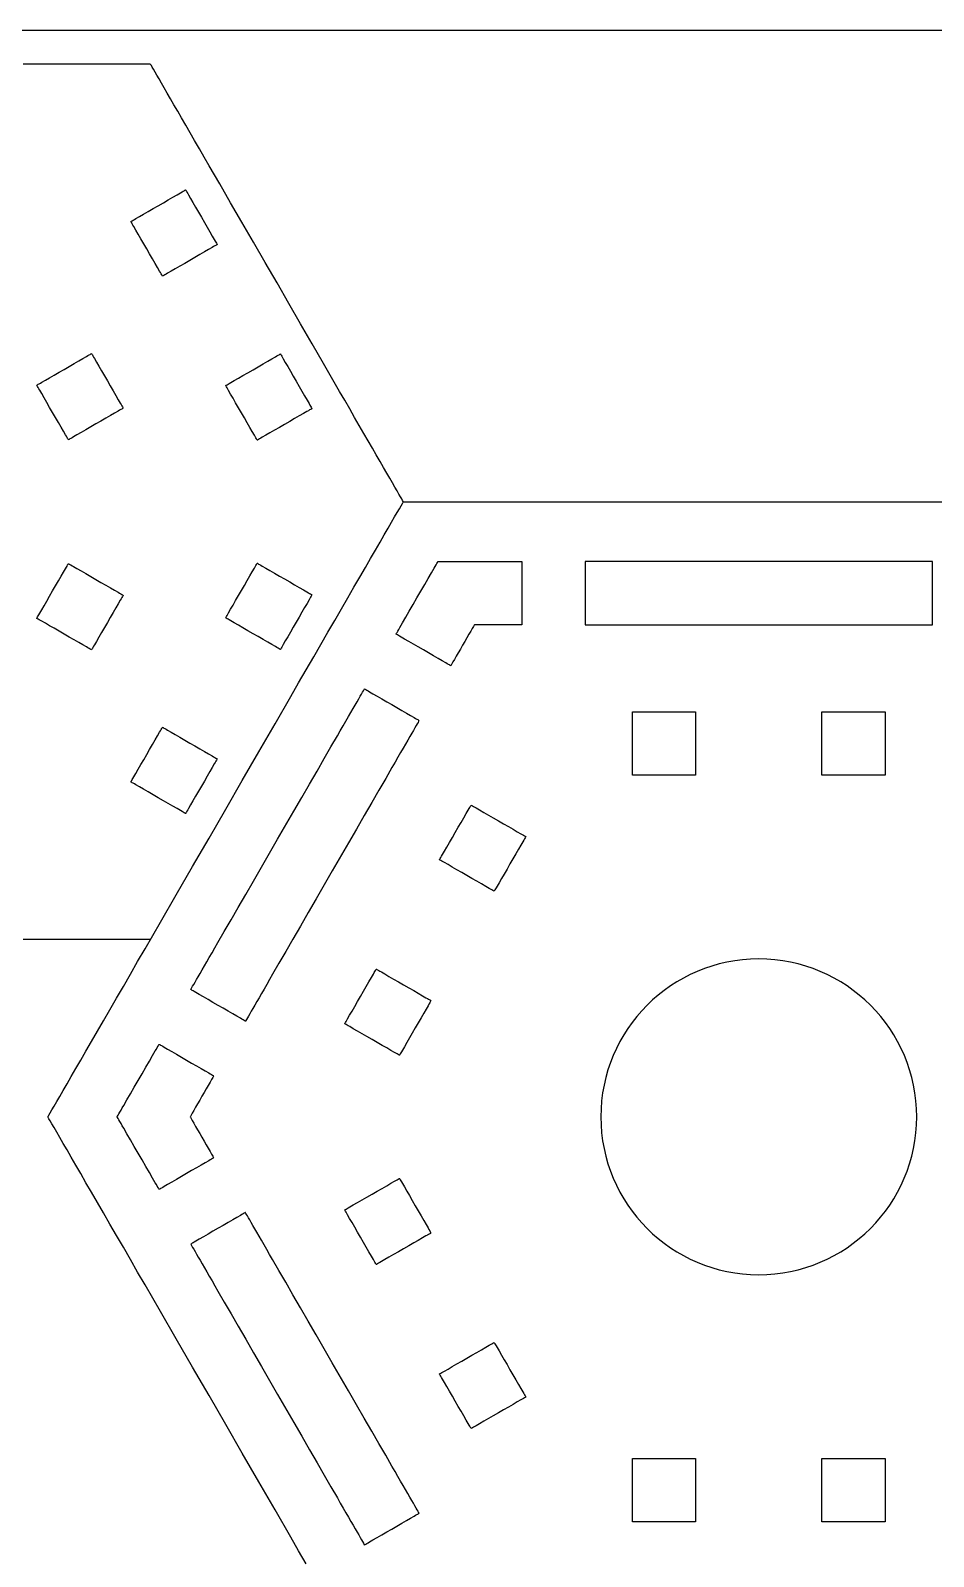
# Model space of a CAD drawing. Header units: millimetres. Extents: x 132 to 771, y 404 to 944.
# Drawn here: x 512.2 to 569.4, y 740.9 to 837.5 of the extents above; entities that cross this region are included whole.
import ezdxf

# ---------------------------------------------------------------- set-up
doc = ezdxf.new("R2010")
doc.units = ezdxf.units.MM
doc.header["$MEASUREMENT"] = 0
doc.layers.get('0').update_dxf_attribs({"linetype": 'CONTINUOUS', "true_color": 0xffffff})

msp = doc.modelspace()

# ---------------------------------------------------------------- linework, layer by layer
at = {"color": 6, "linetype": 'Continuous'}
msp.add_lwpolyline([(469.246, 687.545), (769.246, 687.545), (769.246, 837.545), (469.246, 837.545)], close=True, dxfattribs=at)
at = {"color": 7, "linetype": 'Continuous', "true_color": 0xffffff}
for points in [[(529.687, 740.399), (529.205, 741.231), (528.715, 742.081), (527.712, 743.819), (526.682, 745.601), (525.637, 747.411), (524.585, 749.236), (523.532, 751.059), (522.487, 752.869), (521.457, 754.651), (520.455, 756.389), (519.965, 757.239), (519.482, 758.071), (519.012, 758.886), (518.552, 759.681), (518.107, 760.454), (517.672, 761.204), (517.255, 761.931), (516.85, 762.629), (516.462, 763.299), (516.095, 763.939), (515.742, 764.546), (515.412, 765.121), (515.1, 765.659), (514.81, 766.161), (514.545, 766.621), (514.302, 767.041), (514.082, 767.419), (513.89, 767.754), (513.725, 768.039), (513.587, 768.279), (513.477, 768.466), (513.4, 768.604), (513.352, 768.686), (513.335, 768.714), (513.352, 768.749), (513.4, 768.834), (513.477, 768.971), (513.587, 769.159), (513.725, 769.399), (513.89, 769.684), (514.082, 770.019), (514.302, 770.396), (514.545, 770.816), (514.812, 771.279), (515.1, 771.779), (515.412, 772.319), (515.742, 772.891), (516.095, 773.499), (516.462, 774.139), (516.85, 774.811), (517.255, 775.509), (517.672, 776.234), (518.107, 776.986), (518.552, 777.759), (519.012, 778.554), (519.482, 779.369), (519.965, 780.201), (520.455, 781.051), (521.457, 782.789), (522.487, 784.571), (523.532, 786.381), (524.585, 788.206), (525.637, 790.029), (526.682, 791.839), (527.712, 793.621), (528.715, 795.359), (529.205, 796.209), (529.687, 797.041), (530.157, 797.856), (530.617, 798.651), (531.062, 799.424), (531.497, 800.174), (531.915, 800.901), (532.319, 801.599), (532.707, 802.269), (533.074, 802.909), (533.427, 803.516), (533.757, 804.091), (534.069, 804.629), (534.357, 805.131), (534.625, 805.591), (534.867, 806.011), (535.087, 806.389), (535.277, 806.724), (535.444, 807.009), (535.582, 807.249), (535.689, 807.436), (535.77, 807.574), (535.817, 807.656), (535.835, 807.684), (535.822, 807.711), (535.79, 807.771), (535.732, 807.869), (535.655, 808.004), (535.557, 808.171), (535.439, 808.376), (535.302, 808.614), (535.147, 808.881), (534.975, 809.181), (534.785, 809.509), (534.58, 809.866), (534.357, 810.249), (534.122, 810.656), (533.872, 811.089), (533.61, 811.544), (533.335, 812.021), (533.047, 812.519), (532.75, 813.034), (532.442, 813.569), (532.125, 814.119), (531.797, 814.684), (531.462, 815.264), (530.772, 816.459), (530.057, 817.696), (529.327, 818.964), (528.585, 820.251), (527.835, 821.549), (527.085, 822.844), (526.342, 824.131), (525.612, 825.399), (524.897, 826.634), (524.207, 827.831), (523.872, 828.409), (523.545, 828.974), (523.227, 829.526), (522.92, 830.059), (522.622, 830.574), (522.335, 831.071), (522.06, 831.549), (521.797, 832.004), (521.547, 832.436), (521.312, 832.844), (521.09, 833.226), (520.885, 833.581), (520.695, 833.909), (520.522, 834.209), (520.367, 834.476), (520.23, 834.714), (520.112, 834.916), (520.015, 835.086), (519.937, 835.221), (519.88, 835.319), (519.847, 835.376), (519.835, 835.396), (519.812, 835.406), (519.742, 835.406), (519.63, 835.406), (519.475, 835.406), (519.28, 835.406), (519.045, 835.406), (518.77, 835.406), (518.46, 835.406), (518.115, 835.406), (517.735, 835.406), (517.325, 835.406), (516.882, 835.406), (516.41, 835.406), (515.91, 835.406), (515.385, 835.406), (514.835, 835.406), (514.26, 835.406), (513.665, 835.406), (513.047, 835.406), (512.412, 835.406), (511.76, 835.406)], [(520.585, 821.981), (520.58, 821.991), (520.562, 822.021), (520.535, 822.066), (520.5, 822.131), (520.455, 822.209), (520.4, 822.301), (520.272, 822.524), (520.12, 822.784), (519.952, 823.079), (519.772, 823.391), (519.585, 823.714), (519.397, 824.036), (519.217, 824.349), (519.05, 824.644), (518.897, 824.904), (518.77, 825.126), (518.715, 825.219), (518.67, 825.296), (518.635, 825.361), (518.607, 825.406), (518.59, 825.436), (518.585, 825.446), (518.595, 825.451), (518.625, 825.469), (518.67, 825.496), (518.735, 825.531), (518.812, 825.576), (518.905, 825.631), (519.127, 825.759), (519.387, 825.911), (519.682, 826.079), (519.995, 826.259), (520.317, 826.446), (520.64, 826.634), (520.952, 826.814), (521.247, 826.981), (521.507, 827.134), (521.73, 827.261), (521.822, 827.316), (521.9, 827.361), (521.965, 827.396), (522.01, 827.424), (522.04, 827.441), (522.05, 827.446), (522.055, 827.436), (522.072, 827.406), (522.1, 827.361), (522.135, 827.296), (522.18, 827.219), (522.235, 827.126), (522.362, 826.904), (522.515, 826.644), (522.682, 826.349), (522.862, 826.036), (523.05, 825.714), (523.237, 825.391), (523.417, 825.079), (523.585, 824.784), (523.737, 824.524), (523.865, 824.301), (523.92, 824.209), (523.965, 824.131), (524, 824.066), (524.027, 824.021), (524.045, 823.991), (524.05, 823.981), (524.04, 823.976), (524.01, 823.959), (523.965, 823.931), (523.9, 823.896), (523.822, 823.851), (523.73, 823.796), (523.507, 823.669), (523.247, 823.516), (522.952, 823.349), (522.64, 823.169), (522.317, 822.981), (521.995, 822.794), (521.682, 822.614), (521.387, 822.446), (521.127, 822.294), (520.905, 822.166), (520.812, 822.111), (520.735, 822.066), (520.67, 822.031), (520.625, 822.004), (520.595, 821.986), (520.585, 821.981)], [(516.095, 817.079), (516.1, 817.069), (516.117, 817.039), (516.145, 816.994), (516.18, 816.929), (516.225, 816.851), (516.28, 816.759), (516.407, 816.539), (516.56, 816.276), (516.727, 815.984), (516.907, 815.671), (517.095, 815.346), (517.282, 815.024), (517.462, 814.711), (517.63, 814.419), (517.782, 814.156), (517.91, 813.936), (517.965, 813.844), (518.01, 813.764), (518.045, 813.701), (518.072, 813.656), (518.09, 813.626), (518.095, 813.616), (518.085, 813.611), (518.055, 813.594), (518.01, 813.566), (517.945, 813.531), (517.867, 813.486), (517.775, 813.431), (517.552, 813.304), (517.292, 813.151), (516.997, 812.984), (516.685, 812.804), (516.362, 812.616), (516.04, 812.429), (515.727, 812.249), (515.432, 812.081), (515.172, 811.929), (514.95, 811.801), (514.857, 811.746), (514.78, 811.701), (514.715, 811.666), (514.67, 811.639), (514.64, 811.621), (514.63, 811.616), (514.625, 811.626), (514.607, 811.656), (514.58, 811.701), (514.545, 811.766), (514.5, 811.844), (514.445, 811.936), (514.317, 812.156), (514.165, 812.419), (513.997, 812.711), (513.817, 813.024), (513.63, 813.346), (513.442, 813.671), (513.262, 813.984), (513.095, 814.276), (512.942, 814.539), (512.815, 814.759), (512.76, 814.851), (512.715, 814.929), (512.68, 814.994), (512.652, 815.039), (512.635, 815.069), (512.63, 815.079), (512.64, 815.084), (512.67, 815.101), (512.715, 815.129), (512.78, 815.164), (512.857, 815.209), (512.95, 815.264), (513.172, 815.391), (513.432, 815.544), (513.727, 815.711), (514.04, 815.891), (514.362, 816.079), (514.685, 816.266), (514.997, 816.446), (515.292, 816.614), (515.552, 816.766), (515.775, 816.894), (515.867, 816.949), (515.945, 816.994), (516.01, 817.029), (516.055, 817.056), (516.085, 817.074), (516.095, 817.079)], [(524.585, 815.054), (524.595, 815.059), (524.625, 815.076), (524.67, 815.104), (524.735, 815.139), (524.812, 815.184), (524.905, 815.239), (525.127, 815.366), (525.387, 815.519), (525.682, 815.686), (525.995, 815.866), (526.317, 816.054), (526.64, 816.241), (526.952, 816.421), (527.247, 816.589), (527.507, 816.741), (527.73, 816.869), (527.822, 816.924), (527.9, 816.969), (527.965, 817.004), (528.01, 817.031), (528.04, 817.049), (528.05, 817.054), (528.055, 817.044), (528.072, 817.014), (528.1, 816.969), (528.135, 816.904), (528.18, 816.826), (528.235, 816.734), (528.362, 816.511), (528.515, 816.251), (528.682, 815.956), (528.862, 815.644), (529.05, 815.321), (529.237, 814.999), (529.417, 814.686), (529.585, 814.391), (529.737, 814.131), (529.865, 813.909), (529.92, 813.816), (529.965, 813.739), (530, 813.674), (530.027, 813.629), (530.045, 813.599), (530.05, 813.589), (530.04, 813.584), (530.009, 813.566), (529.965, 813.539), (529.9, 813.504), (529.822, 813.459), (529.73, 813.404), (529.507, 813.276), (529.247, 813.124), (528.952, 812.956), (528.64, 812.776), (528.317, 812.589), (527.995, 812.401), (527.682, 812.221), (527.387, 812.054), (527.127, 811.901), (526.905, 811.774), (526.812, 811.719), (526.735, 811.674), (526.67, 811.639), (526.625, 811.611), (526.595, 811.594), (526.585, 811.589), (526.58, 811.599), (526.562, 811.629), (526.535, 811.674), (526.5, 811.739), (526.455, 811.816), (526.4, 811.909), (526.272, 812.131), (526.12, 812.391), (525.952, 812.686), (525.772, 812.999), (525.585, 813.321), (525.397, 813.644), (525.217, 813.956), (525.05, 814.251), (524.897, 814.511), (524.77, 814.734), (524.715, 814.826), (524.67, 814.904), (524.635, 814.969), (524.607, 815.014), (524.59, 815.044), (524.585, 815.054)], [(535.835, 807.691), (535.867, 807.691), (535.965, 807.691), (536.122, 807.691), (536.34, 807.691), (536.615, 807.691), (536.947, 807.691), (537.332, 807.691), (537.767, 807.691), (538.254, 807.691), (538.787, 807.691), (539.365, 807.691), (539.987, 807.691), (540.65, 807.691), (541.352, 807.691), (542.867, 807.691), (544.512, 807.691), (546.272, 807.691), (548.132, 807.691), (550.072, 807.691), (552.08, 807.691), (554.137, 807.691), (558.335, 807.691), (562.532, 807.691), (564.59, 807.691), (566.597, 807.691), (568.537, 807.691), (570.397, 807.691)], [(518.095, 801.769), (518.09, 801.759), (518.072, 801.729), (518.045, 801.684), (518.01, 801.619), (517.965, 801.541), (517.91, 801.449), (517.782, 801.226), (517.63, 800.966), (517.462, 800.671), (517.282, 800.359), (517.095, 800.036), (516.907, 799.714), (516.727, 799.401), (516.56, 799.106), (516.407, 798.846), (516.28, 798.624), (516.225, 798.531), (516.18, 798.454), (516.145, 798.389), (516.117, 798.344), (516.1, 798.314), (516.095, 798.304), (516.085, 798.309), (516.055, 798.326), (516.01, 798.354), (515.945, 798.389), (515.867, 798.434), (515.775, 798.489), (515.552, 798.616), (515.292, 798.769), (514.997, 798.936), (514.685, 799.116), (514.362, 799.304), (514.04, 799.491), (513.727, 799.671), (513.432, 799.839), (513.172, 799.991), (512.95, 800.119), (512.857, 800.174), (512.78, 800.219), (512.715, 800.254), (512.67, 800.281), (512.64, 800.299), (512.63, 800.304), (512.635, 800.314), (512.652, 800.344), (512.68, 800.389), (512.715, 800.454), (512.76, 800.531), (512.815, 800.624), (512.942, 800.846), (513.095, 801.106), (513.262, 801.401), (513.442, 801.714), (513.63, 802.036), (513.817, 802.359), (513.997, 802.671), (514.165, 802.966), (514.317, 803.226), (514.445, 803.449), (514.5, 803.541), (514.545, 803.619), (514.58, 803.684), (514.607, 803.729), (514.625, 803.759), (514.63, 803.769), (514.64, 803.764), (514.67, 803.746), (514.715, 803.719), (514.78, 803.684), (514.857, 803.639), (514.95, 803.584), (515.172, 803.456), (515.432, 803.304), (515.727, 803.136), (516.04, 802.956), (516.362, 802.769), (516.685, 802.581), (516.997, 802.401), (517.292, 802.234), (517.552, 802.081), (517.775, 801.954), (517.867, 801.899), (517.945, 801.854), (518.01, 801.819), (518.055, 801.791), (518.085, 801.774), (518.095, 801.769)], [(524.585, 800.331), (524.59, 800.341), (524.607, 800.371), (524.635, 800.416), (524.67, 800.481), (524.715, 800.559), (524.77, 800.651), (524.897, 800.874), (525.05, 801.134), (525.217, 801.429), (525.397, 801.741), (525.585, 802.064), (525.772, 802.386), (525.952, 802.699), (526.12, 802.994), (526.272, 803.254), (526.4, 803.476), (526.455, 803.569), (526.5, 803.646), (526.535, 803.711), (526.562, 803.756), (526.58, 803.786), (526.585, 803.796), (526.595, 803.791), (526.625, 803.774), (526.67, 803.746), (526.735, 803.711), (526.812, 803.666), (526.905, 803.611), (527.127, 803.484), (527.387, 803.331), (527.682, 803.164), (527.995, 802.984), (528.317, 802.796), (528.64, 802.609), (528.952, 802.429), (529.247, 802.261), (529.507, 802.109), (529.73, 801.981), (529.822, 801.926), (529.9, 801.881), (529.965, 801.846), (530.009, 801.819), (530.04, 801.801), (530.05, 801.796), (530.045, 801.786), (530.027, 801.756), (530, 801.711), (529.965, 801.646), (529.92, 801.569), (529.865, 801.476), (529.737, 801.254), (529.585, 800.994), (529.417, 800.699), (529.237, 800.386), (529.05, 800.064), (528.862, 799.741), (528.682, 799.429), (528.515, 799.134), (528.362, 798.874), (528.235, 798.651), (528.18, 798.559), (528.135, 798.481), (528.1, 798.416), (528.072, 798.371), (528.055, 798.341), (528.05, 798.331), (528.04, 798.336), (528.01, 798.354), (527.965, 798.381), (527.9, 798.416), (527.822, 798.461), (527.73, 798.516), (527.507, 798.644), (527.247, 798.796), (526.952, 798.964), (526.64, 799.144), (526.317, 799.331), (525.995, 799.519), (525.682, 799.699), (525.387, 799.866), (525.127, 800.019), (524.905, 800.146), (524.812, 800.201), (524.735, 800.246), (524.67, 800.281), (524.625, 800.309), (524.595, 800.326), (524.585, 800.331)], [(540.335, 799.899), (540.33, 799.891), (540.317, 799.869), (540.27, 799.786), (540.197, 799.659), (540.1, 799.494), (539.987, 799.296), (539.86, 799.076), (539.725, 798.841), (539.585, 798.601), (539.444, 798.359), (539.31, 798.124), (539.182, 797.904), (539.069, 797.706), (538.972, 797.541), (538.9, 797.414), (538.852, 797.331), (538.84, 797.309), (538.835, 797.301), (538.824, 797.306), (538.795, 797.324), (538.75, 797.351), (538.685, 797.386), (538.607, 797.431), (538.515, 797.486), (538.295, 797.614), (538.032, 797.766), (537.74, 797.934), (537.427, 798.114), (537.102, 798.301), (536.78, 798.489), (536.467, 798.669), (536.175, 798.836), (535.912, 798.989), (535.692, 799.116), (535.6, 799.171), (535.52, 799.216), (535.457, 799.251), (535.412, 799.279), (535.382, 799.296), (535.372, 799.301), (535.379, 799.314), (535.402, 799.354), (535.437, 799.414), (535.487, 799.499), (535.547, 799.604), (535.617, 799.726), (535.697, 799.864), (535.787, 800.019), (535.987, 800.369), (536.212, 800.756), (536.452, 801.171), (536.697, 801.599), (536.944, 802.029), (537.185, 802.444), (537.41, 802.831), (537.61, 803.181), (537.699, 803.336), (537.78, 803.474), (537.85, 803.596), (537.91, 803.701), (537.96, 803.786), (537.995, 803.846), (538.017, 803.886), (538.025, 803.899), (538.04, 803.899), (538.085, 803.899), (538.157, 803.899), (538.252, 803.899), (538.372, 803.899), (538.515, 803.899), (538.675, 803.899), (538.855, 803.899), (539.05, 803.899), (539.257, 803.899), (539.705, 803.899), (540.185, 803.899), (540.68, 803.899), (541.175, 803.899), (541.655, 803.899), (542.102, 803.899), (542.31, 803.899), (542.504, 803.899), (542.685, 803.899), (542.845, 803.899), (542.987, 803.899), (543.107, 803.899), (543.202, 803.899), (543.275, 803.899), (543.319, 803.899), (543.335, 803.899), (543.335, 803.886), (543.335, 803.854), (543.335, 803.799), (543.335, 803.726), (543.335, 803.636), (543.335, 803.529), (543.335, 803.274), (543.335, 802.971), (543.335, 802.634), (543.335, 802.271), (543.335, 801.899), (543.335, 801.526), (543.335, 801.164), (543.335, 800.826), (543.335, 800.524), (543.335, 800.269), (543.335, 800.161), (543.335, 800.071), (543.335, 799.999), (543.335, 799.944), (543.335, 799.911), (543.335, 799.899), (543.327, 799.899), (543.302, 799.899), (543.259, 799.899), (543.205, 799.899), (543.057, 799.899), (542.867, 799.899), (542.64, 799.899), (542.384, 799.899), (542.115, 799.899), (541.835, 799.899), (541.555, 799.899), (541.285, 799.899), (541.03, 799.899), (540.805, 799.899), (540.612, 799.899), (540.465, 799.899), (540.41, 799.899), (540.367, 799.899), (540.342, 799.899), (540.335, 799.899)], [(569.335, 803.899), (569.319, 803.899), (569.272, 803.899), (569.194, 803.899), (569.087, 803.899), (568.952, 803.899), (568.79, 803.899), (568.602, 803.899), (568.39, 803.899), (568.152, 803.899), (567.892, 803.899), (567.607, 803.899), (567.305, 803.899), (566.98, 803.899), (566.637, 803.899), (566.275, 803.899), (565.897, 803.899), (565.502, 803.899), (565.092, 803.899), (564.232, 803.899), (563.322, 803.899), (562.375, 803.899), (561.392, 803.899), (560.387, 803.899), (559.365, 803.899), (558.335, 803.899), (557.305, 803.899), (556.282, 803.899), (555.277, 803.899), (554.295, 803.899), (553.347, 803.899), (552.437, 803.899), (551.577, 803.899), (551.167, 803.899), (550.772, 803.899), (550.395, 803.899), (550.032, 803.899), (549.689, 803.899), (549.365, 803.899), (549.062, 803.899), (548.777, 803.899), (548.517, 803.899), (548.28, 803.899), (548.067, 803.899), (547.879, 803.899), (547.717, 803.899), (547.582, 803.899), (547.475, 803.899), (547.397, 803.899), (547.35, 803.899), (547.335, 803.899), (547.335, 803.886), (547.335, 803.854), (547.335, 803.799), (547.335, 803.726), (547.335, 803.636), (547.335, 803.529), (547.335, 803.274), (547.335, 802.971), (547.335, 802.634), (547.335, 802.271), (547.335, 801.899), (547.335, 801.526), (547.335, 801.164), (547.335, 800.826), (547.335, 800.524), (547.335, 800.269), (547.335, 800.161), (547.335, 800.071), (547.335, 799.999), (547.335, 799.944), (547.335, 799.911), (547.335, 799.899), (547.35, 799.899), (547.397, 799.899), (547.475, 799.899), (547.582, 799.899), (547.717, 799.899), (547.879, 799.899), (548.067, 799.899), (548.28, 799.899), (548.517, 799.899), (548.777, 799.899), (549.062, 799.899), (549.365, 799.899), (549.689, 799.899), (550.032, 799.899), (550.395, 799.899), (550.772, 799.899), (551.167, 799.899), (551.577, 799.899), (552.437, 799.899), (553.347, 799.899), (554.295, 799.899), (555.277, 799.899), (556.282, 799.899), (557.305, 799.899), (558.335, 799.899), (559.365, 799.899), (560.387, 799.899), (561.392, 799.899), (562.375, 799.899), (563.322, 799.899), (564.232, 799.899), (565.092, 799.899), (565.502, 799.899), (565.897, 799.899), (566.275, 799.899), (566.637, 799.899), (566.98, 799.899), (567.305, 799.899), (567.607, 799.899), (567.892, 799.899), (568.152, 799.899), (568.39, 799.899), (568.602, 799.899), (568.79, 799.899), (568.952, 799.899), (569.087, 799.899), (569.194, 799.899), (569.272, 799.899), (569.319, 799.899), (569.335, 799.899), (569.335, 799.911), (569.335, 799.944), (569.335, 799.999), (569.335, 800.071), (569.335, 800.161), (569.335, 800.269), (569.335, 800.524), (569.335, 800.826), (569.335, 801.164), (569.335, 801.526), (569.335, 801.899), (569.335, 802.271), (569.335, 802.634), (569.335, 802.971), (569.335, 803.274), (569.335, 803.529), (569.335, 803.636), (569.335, 803.726), (569.335, 803.799), (569.335, 803.854), (569.335, 803.886), (569.335, 803.899)], [(525.835, 774.784), (525.825, 774.789), (525.795, 774.806), (525.75, 774.834), (525.685, 774.869), (525.607, 774.914), (525.515, 774.969), (525.295, 775.096), (525.032, 775.249), (524.74, 775.416), (524.427, 775.596), (524.102, 775.784), (523.78, 775.971), (523.467, 776.151), (523.175, 776.319), (522.912, 776.471), (522.692, 776.599), (522.6, 776.654), (522.52, 776.699), (522.457, 776.734), (522.412, 776.761), (522.382, 776.779), (522.372, 776.784), (522.38, 776.799), (522.405, 776.839), (522.442, 776.906), (522.495, 776.999), (522.562, 777.114), (522.645, 777.254), (522.737, 777.419), (522.845, 777.601), (522.965, 777.809), (523.095, 778.034), (523.235, 778.279), (523.387, 778.541), (523.55, 778.824), (523.722, 779.119), (523.902, 779.434), (524.092, 779.761), (524.492, 780.456), (524.925, 781.204), (525.377, 781.989), (525.852, 782.811), (526.345, 783.661), (526.847, 784.534), (527.872, 786.309), (528.897, 788.086), (529.402, 788.956), (529.892, 789.806), (530.367, 790.629), (530.822, 791.416), (531.252, 792.161), (531.655, 792.859), (531.842, 793.186), (532.022, 793.499), (532.194, 793.796), (532.357, 794.076), (532.509, 794.341), (532.65, 794.586), (532.78, 794.811), (532.9, 795.016), (533.007, 795.201), (533.1, 795.364), (533.182, 795.504), (533.25, 795.621), (533.302, 795.714), (533.34, 795.781), (533.365, 795.821), (533.372, 795.834), (533.382, 795.831), (533.412, 795.814), (533.457, 795.786), (533.522, 795.751), (533.6, 795.706), (533.692, 795.651), (533.912, 795.524), (534.175, 795.371), (534.467, 795.204), (534.78, 795.024), (535.102, 794.836), (535.427, 794.649), (535.74, 794.469), (536.032, 794.301), (536.295, 794.149), (536.515, 794.021), (536.607, 793.966), (536.685, 793.921), (536.75, 793.886), (536.795, 793.859), (536.824, 793.841), (536.835, 793.836), (536.827, 793.821), (536.802, 793.781), (536.765, 793.714), (536.712, 793.621), (536.645, 793.506), (536.562, 793.366), (536.47, 793.201), (536.362, 793.019), (536.242, 792.811), (536.112, 792.586), (535.972, 792.341), (535.819, 792.079), (535.657, 791.796), (535.485, 791.499), (535.305, 791.186), (535.115, 790.859), (534.715, 790.161), (534.282, 789.416), (533.83, 788.629), (533.355, 787.806), (532.862, 786.956), (532.36, 786.086), (531.335, 784.309), (530.31, 782.531), (529.805, 781.659), (529.314, 780.809), (528.84, 779.986), (528.385, 779.199), (527.955, 778.454), (527.552, 777.756), (527.365, 777.429), (527.185, 777.114), (527.012, 776.816), (526.85, 776.536), (526.697, 776.271), (526.557, 776.026), (526.427, 775.801), (526.307, 775.594), (526.2, 775.409), (526.107, 775.246), (526.025, 775.106), (525.957, 774.989), (525.905, 774.896), (525.867, 774.829), (525.842, 774.786), (525.835, 774.771), (525.835, 774.784)], [(554.335, 790.371), (554.322, 790.371), (554.29, 790.371), (554.235, 790.371), (554.162, 790.371), (554.072, 790.371), (553.965, 790.371), (553.71, 790.371), (553.407, 790.371), (553.069, 790.371), (552.707, 790.371), (552.335, 790.371), (551.962, 790.371), (551.6, 790.371), (551.262, 790.371), (550.96, 790.371), (550.705, 790.371), (550.597, 790.371), (550.507, 790.371), (550.435, 790.371), (550.379, 790.371), (550.347, 790.371), (550.335, 790.371), (550.335, 790.384), (550.335, 790.416), (550.335, 790.471), (550.335, 790.544), (550.335, 790.634), (550.335, 790.741), (550.335, 790.996), (550.335, 791.299), (550.335, 791.636), (550.335, 791.999), (550.335, 792.371), (550.335, 792.744), (550.335, 793.106), (550.335, 793.444), (550.335, 793.746), (550.335, 794.001), (550.335, 794.109), (550.335, 794.199), (550.335, 794.271), (550.335, 794.326), (550.335, 794.359), (550.335, 794.371), (550.347, 794.371), (550.379, 794.371), (550.435, 794.371), (550.507, 794.371), (550.597, 794.371), (550.705, 794.371), (550.96, 794.371), (551.262, 794.371), (551.6, 794.371), (551.962, 794.371), (552.335, 794.371), (552.707, 794.371), (553.069, 794.371), (553.407, 794.371), (553.71, 794.371), (553.965, 794.371), (554.072, 794.371), (554.162, 794.371), (554.235, 794.371), (554.29, 794.371), (554.322, 794.371), (554.335, 794.371), (554.335, 794.359), (554.335, 794.326), (554.335, 794.271), (554.335, 794.199), (554.335, 794.109), (554.335, 794.001), (554.335, 793.746), (554.335, 793.444), (554.335, 793.106), (554.335, 792.744), (554.335, 792.371), (554.335, 791.999), (554.335, 791.636), (554.335, 791.299), (554.335, 790.996), (554.335, 790.741), (554.335, 790.634), (554.335, 790.544), (554.335, 790.471), (554.335, 790.416), (554.335, 790.384), (554.335, 790.371)], [(562.335, 790.371), (562.335, 790.384), (562.335, 790.416), (562.335, 790.471), (562.335, 790.544), (562.335, 790.634), (562.335, 790.741), (562.335, 790.996), (562.335, 791.299), (562.335, 791.636), (562.335, 791.999), (562.335, 792.371), (562.335, 792.744), (562.335, 793.106), (562.335, 793.444), (562.335, 793.746), (562.335, 794.001), (562.335, 794.109), (562.335, 794.199), (562.335, 794.271), (562.335, 794.326), (562.335, 794.359), (562.335, 794.371), (562.347, 794.371), (562.379, 794.371), (562.435, 794.371), (562.507, 794.371), (562.597, 794.371), (562.705, 794.371), (562.96, 794.371), (563.262, 794.371), (563.6, 794.371), (563.962, 794.371), (564.335, 794.371), (564.707, 794.371), (565.069, 794.371), (565.407, 794.371), (565.71, 794.371), (565.965, 794.371), (566.072, 794.371), (566.162, 794.371), (566.235, 794.371), (566.29, 794.371), (566.322, 794.371), (566.335, 794.371), (566.335, 794.359), (566.335, 794.326), (566.335, 794.271), (566.335, 794.199), (566.335, 794.109), (566.335, 794.001), (566.335, 793.746), (566.335, 793.444), (566.335, 793.106), (566.335, 792.744), (566.335, 792.371), (566.335, 791.999), (566.335, 791.636), (566.335, 791.299), (566.335, 790.996), (566.335, 790.741), (566.335, 790.634), (566.335, 790.544), (566.335, 790.471), (566.335, 790.416), (566.335, 790.384), (566.335, 790.371), (566.322, 790.371), (566.29, 790.371), (566.235, 790.371), (566.162, 790.371), (566.072, 790.371), (565.965, 790.371), (565.71, 790.371), (565.407, 790.371), (565.069, 790.371), (564.707, 790.371), (564.335, 790.371), (563.962, 790.371), (563.6, 790.371), (563.262, 790.371), (562.96, 790.371), (562.705, 790.371), (562.597, 790.371), (562.507, 790.371), (562.435, 790.371), (562.379, 790.371), (562.347, 790.371), (562.335, 790.371)], [(520.585, 793.404), (520.595, 793.399), (520.625, 793.381), (520.67, 793.354), (520.735, 793.319), (520.812, 793.274), (520.905, 793.219), (521.127, 793.091), (521.387, 792.939), (521.682, 792.771), (521.995, 792.591), (522.317, 792.404), (522.64, 792.216), (522.952, 792.036), (523.247, 791.869), (523.507, 791.716), (523.73, 791.589), (523.822, 791.534), (523.9, 791.489), (523.965, 791.454), (524.01, 791.426), (524.04, 791.409), (524.05, 791.404), (524.045, 791.394), (524.027, 791.364), (524, 791.319), (523.965, 791.254), (523.92, 791.176), (523.865, 791.084), (523.737, 790.861), (523.585, 790.601), (523.417, 790.306), (523.237, 789.994), (523.05, 789.671), (522.862, 789.349), (522.682, 789.036), (522.515, 788.741), (522.362, 788.481), (522.235, 788.259), (522.18, 788.166), (522.135, 788.089), (522.1, 788.024), (522.072, 787.979), (522.055, 787.949), (522.05, 787.939), (522.04, 787.944), (522.01, 787.961), (521.965, 787.989), (521.9, 788.024), (521.822, 788.069), (521.73, 788.124), (521.507, 788.251), (521.247, 788.404), (520.952, 788.571), (520.64, 788.751), (520.317, 788.939), (519.995, 789.126), (519.682, 789.306), (519.387, 789.474), (519.127, 789.626), (518.905, 789.754), (518.812, 789.809), (518.735, 789.854), (518.67, 789.889), (518.625, 789.916), (518.595, 789.934), (518.585, 789.939), (518.59, 789.949), (518.607, 789.979), (518.635, 790.024), (518.67, 790.089), (518.715, 790.166), (518.77, 790.259), (518.897, 790.481), (519.05, 790.741), (519.217, 791.036), (519.397, 791.349), (519.585, 791.671), (519.772, 791.994), (519.952, 792.306), (520.12, 792.601), (520.272, 792.861), (520.4, 793.084), (520.455, 793.176), (520.5, 793.254), (520.535, 793.319), (520.562, 793.364), (520.58, 793.394), (520.585, 793.404)], [(541.585, 783.011), (541.574, 783.016), (541.545, 783.034), (541.5, 783.061), (541.435, 783.096), (541.357, 783.141), (541.265, 783.196), (541.045, 783.324), (540.782, 783.476), (540.49, 783.644), (540.177, 783.824), (539.852, 784.011), (539.53, 784.199), (539.217, 784.379), (538.925, 784.546), (538.662, 784.699), (538.442, 784.826), (538.35, 784.881), (538.27, 784.926), (538.207, 784.961), (538.162, 784.989), (538.132, 785.006), (538.122, 785.011), (538.127, 785.021), (538.145, 785.051), (538.172, 785.096), (538.207, 785.161), (538.252, 785.239), (538.307, 785.331), (538.435, 785.551), (538.587, 785.814), (538.754, 786.106), (538.935, 786.419), (539.122, 786.741), (539.31, 787.066), (539.49, 787.379), (539.657, 787.671), (539.81, 787.934), (539.937, 788.154), (539.992, 788.246), (540.037, 788.324), (540.072, 788.389), (540.1, 788.434), (540.117, 788.464), (540.122, 788.474), (540.132, 788.469), (540.162, 788.451), (540.207, 788.424), (540.272, 788.389), (540.35, 788.344), (540.442, 788.289), (540.662, 788.161), (540.925, 788.009), (541.217, 787.841), (541.53, 787.661), (541.852, 787.474), (542.177, 787.286), (542.49, 787.106), (542.782, 786.939), (543.045, 786.786), (543.265, 786.659), (543.357, 786.604), (543.435, 786.559), (543.5, 786.524), (543.545, 786.496), (543.574, 786.479), (543.585, 786.474), (543.58, 786.464), (543.562, 786.434), (543.535, 786.389), (543.5, 786.324), (543.455, 786.246), (543.4, 786.154), (543.272, 785.934), (543.12, 785.671), (542.952, 785.379), (542.772, 785.066), (542.585, 784.741), (542.397, 784.419), (542.217, 784.106), (542.05, 783.814), (541.897, 783.551), (541.77, 783.331), (541.715, 783.239), (541.67, 783.159), (541.634, 783.096), (541.607, 783.051), (541.59, 783.021), (541.585, 783.011)], [(511.76, 779.979), (512.412, 779.979), (513.047, 779.979), (513.665, 779.979), (514.26, 779.979), (514.835, 779.979), (515.385, 779.979), (515.91, 779.979), (516.41, 779.979), (516.882, 779.979), (517.325, 779.979), (517.735, 779.979), (518.115, 779.979), (518.46, 779.979), (518.77, 779.979), (519.045, 779.979), (519.28, 779.979), (519.475, 779.979), (519.63, 779.979), (519.742, 779.979), (519.812, 779.979), (519.835, 779.979)], [(568.335, 768.721), (568.322, 769.236), (568.282, 769.744), (568.22, 770.244), (568.132, 770.736), (568.02, 771.221), (567.884, 771.694), (567.727, 772.159), (567.55, 772.614), (567.35, 773.056), (567.127, 773.489), (566.887, 773.906), (566.627, 774.311), (566.347, 774.704), (566.052, 775.081), (565.737, 775.444), (565.405, 775.791), (565.057, 776.124), (564.694, 776.436), (564.317, 776.734), (563.925, 777.014), (563.52, 777.274), (563.1, 777.514), (562.67, 777.734), (562.227, 777.934), (561.772, 778.114), (561.307, 778.271), (560.832, 778.406), (560.35, 778.519), (559.857, 778.606), (559.357, 778.669), (558.85, 778.706), (558.335, 778.721), (557.819, 778.709), (557.312, 778.669), (556.812, 778.606), (556.319, 778.519), (555.835, 778.406), (555.362, 778.271), (554.897, 778.114), (554.442, 777.936), (554, 777.736), (553.567, 777.514), (553.15, 777.274), (552.745, 777.014), (552.352, 776.734), (551.975, 776.439), (551.612, 776.124), (551.265, 775.791), (550.932, 775.444), (550.617, 775.081), (550.322, 774.704), (550.042, 774.311), (549.782, 773.906), (549.542, 773.486), (549.319, 773.056), (549.12, 772.614), (548.942, 772.159), (548.785, 771.694), (548.65, 771.219), (548.537, 770.736), (548.449, 770.244), (548.384, 769.744), (548.347, 769.236), (548.335, 768.721), (548.347, 768.206), (548.387, 767.699), (548.449, 767.199), (548.537, 766.706), (548.65, 766.221), (548.785, 765.749), (548.942, 765.284), (549.12, 764.829), (549.319, 764.386), (549.542, 763.954), (549.782, 763.536), (550.042, 763.131), (550.322, 762.739), (550.617, 762.361), (550.932, 761.999), (551.265, 761.651), (551.61, 761.319), (551.975, 761.004), (552.352, 760.709), (552.745, 760.429), (553.15, 760.169), (553.567, 759.929), (554, 759.706), (554.442, 759.506), (554.897, 759.329), (555.36, 759.171), (555.835, 759.036), (556.319, 758.924), (556.812, 758.836), (557.312, 758.771), (557.819, 758.734), (558.335, 758.721), (558.85, 758.734), (559.357, 758.774), (559.857, 758.836), (560.35, 758.924), (560.835, 759.036), (561.307, 759.171), (561.772, 759.329), (562.227, 759.506), (562.67, 759.706), (563.102, 759.929), (563.52, 760.169), (563.925, 760.429), (564.317, 760.709), (564.694, 761.004), (565.057, 761.319), (565.405, 761.651), (565.737, 761.996), (566.05, 762.361), (566.347, 762.739), (566.627, 763.131), (566.887, 763.536), (567.127, 763.954), (567.347, 764.386), (567.547, 764.829), (567.727, 765.284), (567.884, 765.746), (568.02, 766.221), (568.132, 766.706), (568.22, 767.199), (568.282, 767.699), (568.319, 768.206), (568.335, 768.721)], [(537.585, 776.084), (537.58, 776.074), (537.562, 776.044), (537.535, 775.999), (537.5, 775.934), (537.455, 775.856), (537.4, 775.764), (537.272, 775.541), (537.12, 775.281), (536.952, 774.986), (536.772, 774.674), (536.585, 774.351), (536.397, 774.029), (536.217, 773.716), (536.05, 773.421), (535.897, 773.161), (535.77, 772.939), (535.715, 772.846), (535.67, 772.769), (535.634, 772.704), (535.607, 772.659), (535.59, 772.629), (535.585, 772.619), (535.574, 772.624), (535.545, 772.641), (535.5, 772.669), (535.435, 772.704), (535.357, 772.749), (535.265, 772.804), (535.045, 772.931), (534.782, 773.084), (534.49, 773.251), (534.177, 773.431), (533.852, 773.619), (533.53, 773.806), (533.217, 773.986), (532.925, 774.154), (532.662, 774.306), (532.442, 774.434), (532.35, 774.489), (532.27, 774.534), (532.207, 774.569), (532.162, 774.596), (532.132, 774.614), (532.122, 774.619), (532.127, 774.629), (532.145, 774.659), (532.172, 774.704), (532.207, 774.769), (532.252, 774.846), (532.307, 774.939), (532.435, 775.161), (532.587, 775.421), (532.754, 775.716), (532.935, 776.029), (533.122, 776.351), (533.31, 776.674), (533.49, 776.986), (533.657, 777.281), (533.81, 777.541), (533.937, 777.764), (533.992, 777.856), (534.037, 777.934), (534.072, 777.999), (534.1, 778.044), (534.117, 778.074), (534.122, 778.084), (534.132, 778.079), (534.162, 778.061), (534.207, 778.034), (534.272, 777.999), (534.35, 777.954), (534.442, 777.899), (534.662, 777.771), (534.925, 777.619), (535.217, 777.451), (535.53, 777.271), (535.852, 777.084), (536.177, 776.896), (536.49, 776.716), (536.782, 776.549), (537.045, 776.396), (537.265, 776.269), (537.357, 776.214), (537.435, 776.169), (537.5, 776.134), (537.545, 776.106), (537.574, 776.089), (537.585, 776.084)], [(522.335, 768.721), (522.34, 768.714), (522.352, 768.691), (522.4, 768.609), (522.472, 768.481), (522.57, 768.316), (522.682, 768.119), (522.81, 767.899), (522.945, 767.664), (523.085, 767.424), (523.225, 767.181), (523.36, 766.946), (523.487, 766.726), (523.6, 766.529), (523.697, 766.364), (523.77, 766.236), (523.817, 766.154), (523.83, 766.131), (523.835, 766.124), (523.825, 766.119), (523.795, 766.101), (523.75, 766.074), (523.685, 766.039), (523.607, 765.994), (523.515, 765.939), (523.295, 765.811), (523.032, 765.659), (522.74, 765.491), (522.427, 765.311), (522.102, 765.124), (521.78, 764.936), (521.467, 764.756), (521.175, 764.589), (520.912, 764.436), (520.692, 764.309), (520.6, 764.254), (520.52, 764.209), (520.457, 764.174), (520.412, 764.146), (520.382, 764.129), (520.372, 764.124), (520.365, 764.136), (520.342, 764.176), (520.307, 764.236), (520.257, 764.321), (520.197, 764.426), (520.127, 764.549), (520.047, 764.686), (519.957, 764.841), (519.757, 765.191), (519.532, 765.579), (519.292, 765.994), (519.045, 766.421), (518.797, 766.851), (518.557, 767.266), (518.332, 767.654), (518.132, 768.004), (518.042, 768.159), (517.962, 768.296), (517.892, 768.419), (517.832, 768.524), (517.782, 768.609), (517.747, 768.669), (517.725, 768.709), (517.717, 768.721), (517.725, 768.734), (517.747, 768.774), (517.782, 768.834), (517.832, 768.919), (517.892, 769.024), (517.962, 769.146), (518.042, 769.284), (518.132, 769.439), (518.332, 769.789), (518.557, 770.176), (518.797, 770.591), (519.045, 771.019), (519.292, 771.449), (519.532, 771.864), (519.757, 772.251), (519.957, 772.601), (520.047, 772.756), (520.127, 772.894), (520.197, 773.016), (520.257, 773.121), (520.307, 773.206), (520.342, 773.266), (520.365, 773.306), (520.372, 773.319), (520.382, 773.314), (520.412, 773.296), (520.457, 773.269), (520.522, 773.234), (520.6, 773.189), (520.692, 773.134), (520.912, 773.006), (521.175, 772.854), (521.467, 772.686), (521.78, 772.506), (522.102, 772.319), (522.427, 772.131), (522.74, 771.951), (523.032, 771.784), (523.295, 771.631), (523.515, 771.504), (523.607, 771.449), (523.685, 771.404), (523.75, 771.369), (523.795, 771.341), (523.825, 771.324), (523.835, 771.319), (523.83, 771.311), (523.817, 771.289), (523.77, 771.206), (523.697, 771.079), (523.6, 770.914), (523.487, 770.716), (523.36, 770.496), (523.225, 770.261), (523.085, 770.021), (522.945, 769.779), (522.81, 769.544), (522.682, 769.324), (522.57, 769.126), (522.472, 768.961), (522.4, 768.834), (522.352, 768.751), (522.34, 768.729), (522.335, 768.721)], [(537.585, 761.361), (537.574, 761.356), (537.545, 761.339), (537.5, 761.311), (537.435, 761.276), (537.357, 761.231), (537.265, 761.176), (537.045, 761.049), (536.782, 760.896), (536.49, 760.729), (536.177, 760.549), (535.852, 760.361), (535.53, 760.174), (535.217, 759.994), (534.925, 759.826), (534.662, 759.674), (534.442, 759.546), (534.35, 759.491), (534.27, 759.446), (534.207, 759.411), (534.162, 759.384), (534.132, 759.366), (534.122, 759.361), (534.117, 759.371), (534.1, 759.401), (534.072, 759.446), (534.037, 759.511), (533.992, 759.589), (533.937, 759.681), (533.81, 759.901), (533.657, 760.164), (533.49, 760.456), (533.31, 760.769), (533.122, 761.091), (532.935, 761.416), (532.754, 761.729), (532.587, 762.021), (532.435, 762.284), (532.307, 762.504), (532.252, 762.596), (532.207, 762.674), (532.172, 762.739), (532.145, 762.784), (532.127, 762.814), (532.122, 762.824), (532.132, 762.829), (532.162, 762.846), (532.207, 762.874), (532.272, 762.909), (532.35, 762.954), (532.442, 763.009), (532.662, 763.136), (532.925, 763.289), (533.217, 763.456), (533.53, 763.636), (533.852, 763.824), (534.177, 764.011), (534.49, 764.191), (534.782, 764.359), (535.045, 764.511), (535.265, 764.639), (535.357, 764.694), (535.435, 764.739), (535.5, 764.774), (535.545, 764.801), (535.574, 764.819), (535.585, 764.824), (535.59, 764.814), (535.607, 764.784), (535.634, 764.739), (535.67, 764.674), (535.715, 764.596), (535.77, 764.504), (535.897, 764.284), (536.05, 764.021), (536.217, 763.729), (536.397, 763.416), (536.585, 763.091), (536.772, 762.769), (536.952, 762.456), (537.12, 762.164), (537.272, 761.901), (537.4, 761.681), (537.455, 761.589), (537.5, 761.509), (537.535, 761.446), (537.562, 761.401), (537.58, 761.371), (537.585, 761.361)], [(522.372, 760.659), (522.38, 760.644), (522.405, 760.604), (522.442, 760.536), (522.495, 760.444), (522.562, 760.329), (522.645, 760.189), (522.737, 760.024), (522.845, 759.841), (522.965, 759.634), (523.095, 759.409), (523.235, 759.164), (523.387, 758.901), (523.55, 758.619), (523.722, 758.321), (523.902, 758.009), (524.092, 757.681), (524.492, 756.984), (524.925, 756.239), (525.377, 755.451), (525.852, 754.629), (526.345, 753.779), (526.847, 752.909), (527.872, 751.131), (528.897, 749.354), (529.402, 748.481), (529.892, 747.631), (530.367, 746.809), (530.822, 746.021), (531.252, 745.276), (531.655, 744.579), (531.842, 744.251), (532.022, 743.936), (532.194, 743.639), (532.357, 743.359), (532.509, 743.094), (532.65, 742.849), (532.78, 742.624), (532.9, 742.416), (533.007, 742.231), (533.1, 742.069), (533.182, 741.929), (533.25, 741.811), (533.302, 741.719), (533.34, 741.651), (533.365, 741.609), (533.372, 741.594), (533.382, 741.611), (533.412, 741.629), (533.457, 741.656), (533.522, 741.691), (533.6, 741.736), (533.692, 741.791), (533.912, 741.919), (534.175, 742.071), (534.467, 742.239), (534.78, 742.419), (535.102, 742.606), (535.427, 742.794), (535.74, 742.974), (536.032, 743.141), (536.295, 743.294), (536.515, 743.421), (536.607, 743.476), (536.685, 743.521), (536.75, 743.556), (536.795, 743.584), (536.824, 743.601), (536.835, 743.606), (536.827, 743.621), (536.802, 743.661), (536.765, 743.729), (536.712, 743.821), (536.645, 743.936), (536.562, 744.076), (536.47, 744.241), (536.362, 744.424), (536.242, 744.631), (536.112, 744.856), (535.972, 745.101), (535.819, 745.364), (535.657, 745.646), (535.485, 745.941), (535.305, 746.256), (535.115, 746.584), (534.715, 747.279), (534.282, 748.026), (533.83, 748.811), (533.355, 749.634), (532.862, 750.484), (532.36, 751.356), (531.335, 753.131), (530.31, 754.909), (529.805, 755.779), (529.314, 756.629), (528.84, 757.451), (528.385, 758.239), (527.955, 758.984), (527.552, 759.681), (527.365, 760.009), (527.185, 760.321), (527.012, 760.619), (526.85, 760.899), (526.697, 761.164), (526.557, 761.409), (526.427, 761.634), (526.307, 761.839), (526.2, 762.024), (526.107, 762.186), (526.025, 762.326), (525.957, 762.444), (525.905, 762.536), (525.867, 762.604), (525.842, 762.644), (525.835, 762.656), (525.825, 762.654), (525.795, 762.636), (525.75, 762.609), (525.685, 762.574), (525.607, 762.529), (525.515, 762.474), (525.295, 762.346), (525.032, 762.194), (524.74, 762.026), (524.427, 761.846), (524.102, 761.659), (523.78, 761.471), (523.467, 761.291), (523.175, 761.124), (522.912, 760.971), (522.692, 760.844), (522.6, 760.789), (522.52, 760.744), (522.457, 760.709), (522.412, 760.681), (522.382, 760.664), (522.372, 760.659)], [(541.585, 754.431), (541.59, 754.421), (541.607, 754.391), (541.634, 754.346), (541.67, 754.281), (541.715, 754.204), (541.77, 754.111), (541.897, 753.891), (542.05, 753.629), (542.217, 753.336), (542.397, 753.024), (542.585, 752.699), (542.772, 752.376), (542.952, 752.064), (543.12, 751.771), (543.272, 751.509), (543.4, 751.289), (543.455, 751.196), (543.5, 751.116), (543.535, 751.054), (543.562, 751.009), (543.58, 750.979), (543.585, 750.969), (543.574, 750.964), (543.545, 750.946), (543.5, 750.919), (543.435, 750.884), (543.357, 750.839), (543.265, 750.784), (543.045, 750.656), (542.782, 750.504), (542.49, 750.336), (542.177, 750.156), (541.852, 749.969), (541.53, 749.781), (541.217, 749.601), (540.925, 749.434), (540.662, 749.281), (540.442, 749.154), (540.35, 749.099), (540.27, 749.054), (540.207, 749.019), (540.162, 748.991), (540.132, 748.974), (540.122, 748.969), (540.117, 748.979), (540.1, 749.009), (540.072, 749.054), (540.037, 749.119), (539.992, 749.196), (539.937, 749.289), (539.81, 749.509), (539.657, 749.771), (539.49, 750.064), (539.31, 750.376), (539.122, 750.699), (538.935, 751.024), (538.754, 751.336), (538.587, 751.629), (538.435, 751.891), (538.307, 752.111), (538.252, 752.204), (538.207, 752.281), (538.172, 752.346), (538.145, 752.391), (538.127, 752.421), (538.122, 752.431), (538.132, 752.436), (538.162, 752.454), (538.207, 752.481), (538.272, 752.516), (538.35, 752.561), (538.442, 752.616), (538.662, 752.744), (538.925, 752.896), (539.217, 753.064), (539.53, 753.244), (539.852, 753.431), (540.177, 753.619), (540.49, 753.799), (540.782, 753.966), (541.045, 754.119), (541.265, 754.246), (541.357, 754.301), (541.435, 754.346), (541.5, 754.381), (541.545, 754.409), (541.574, 754.426), (541.585, 754.431)], [(554.335, 747.071), (554.335, 747.059), (554.335, 747.026), (554.335, 746.971), (554.335, 746.899), (554.335, 746.809), (554.335, 746.701), (554.335, 746.446), (554.335, 746.144), (554.335, 745.806), (554.335, 745.444), (554.335, 745.071), (554.335, 744.699), (554.335, 744.336), (554.335, 743.999), (554.335, 743.696), (554.335, 743.441), (554.335, 743.334), (554.335, 743.244), (554.335, 743.171), (554.335, 743.116), (554.335, 743.084), (554.335, 743.071), (554.322, 743.071), (554.29, 743.071), (554.235, 743.071), (554.162, 743.071), (554.072, 743.071), (553.965, 743.071), (553.71, 743.071), (553.407, 743.071), (553.069, 743.071), (552.707, 743.071), (552.335, 743.071), (551.962, 743.071), (551.6, 743.071), (551.262, 743.071), (550.96, 743.071), (550.705, 743.071), (550.597, 743.071), (550.507, 743.071), (550.435, 743.071), (550.379, 743.071), (550.347, 743.071), (550.335, 743.071), (550.335, 743.084), (550.335, 743.116), (550.335, 743.171), (550.335, 743.244), (550.335, 743.334), (550.335, 743.441), (550.335, 743.696), (550.335, 743.999), (550.335, 744.336), (550.335, 744.699), (550.335, 745.071), (550.335, 745.444), (550.335, 745.806), (550.335, 746.144), (550.335, 746.446), (550.335, 746.701), (550.335, 746.809), (550.335, 746.899), (550.335, 746.971), (550.335, 747.026), (550.335, 747.059), (550.335, 747.071), (550.347, 747.071), (550.379, 747.071), (550.435, 747.071), (550.507, 747.071), (550.597, 747.071), (550.705, 747.071), (550.96, 747.071), (551.262, 747.071), (551.6, 747.071), (551.962, 747.071), (552.335, 747.071), (552.707, 747.071), (553.069, 747.071), (553.407, 747.071), (553.71, 747.071), (553.965, 747.071), (554.072, 747.071), (554.162, 747.071), (554.235, 747.071), (554.29, 747.071), (554.322, 747.071), (554.335, 747.071)], [(562.335, 747.071), (562.347, 747.071), (562.379, 747.071), (562.435, 747.071), (562.507, 747.071), (562.597, 747.071), (562.705, 747.071), (562.96, 747.071), (563.262, 747.071), (563.6, 747.071), (563.962, 747.071), (564.335, 747.071), (564.707, 747.071), (565.069, 747.071), (565.407, 747.071), (565.71, 747.071), (565.965, 747.071), (566.072, 747.071), (566.162, 747.071), (566.235, 747.071), (566.29, 747.071), (566.322, 747.071), (566.335, 747.071), (566.335, 747.059), (566.335, 747.026), (566.335, 746.971), (566.335, 746.899), (566.335, 746.809), (566.335, 746.701), (566.335, 746.446), (566.335, 746.144), (566.335, 745.806), (566.335, 745.444), (566.335, 745.071), (566.335, 744.699), (566.335, 744.336), (566.335, 743.999), (566.335, 743.696), (566.335, 743.441), (566.335, 743.334), (566.335, 743.244), (566.335, 743.171), (566.335, 743.116), (566.335, 743.084), (566.335, 743.071), (566.322, 743.071), (566.29, 743.071), (566.235, 743.071), (566.162, 743.071), (566.072, 743.071), (565.965, 743.071), (565.71, 743.071), (565.407, 743.071), (565.069, 743.071), (564.707, 743.071), (564.335, 743.071), (563.962, 743.071), (563.6, 743.071), (563.262, 743.071), (562.96, 743.071), (562.705, 743.071), (562.597, 743.071), (562.507, 743.071), (562.435, 743.071), (562.379, 743.071), (562.347, 743.071), (562.335, 743.071), (562.335, 743.084), (562.335, 743.116), (562.335, 743.171), (562.335, 743.244), (562.335, 743.334), (562.335, 743.441), (562.335, 743.696), (562.335, 743.999), (562.335, 744.336), (562.335, 744.699), (562.335, 745.071), (562.335, 745.444), (562.335, 745.806), (562.335, 746.144), (562.335, 746.446), (562.335, 746.701), (562.335, 746.809), (562.335, 746.899), (562.335, 746.971), (562.335, 747.026), (562.335, 747.059), (562.335, 747.071)]]:
    msp.add_lwpolyline(points, dxfattribs=at)

doc.saveas('drawing.dxf')
